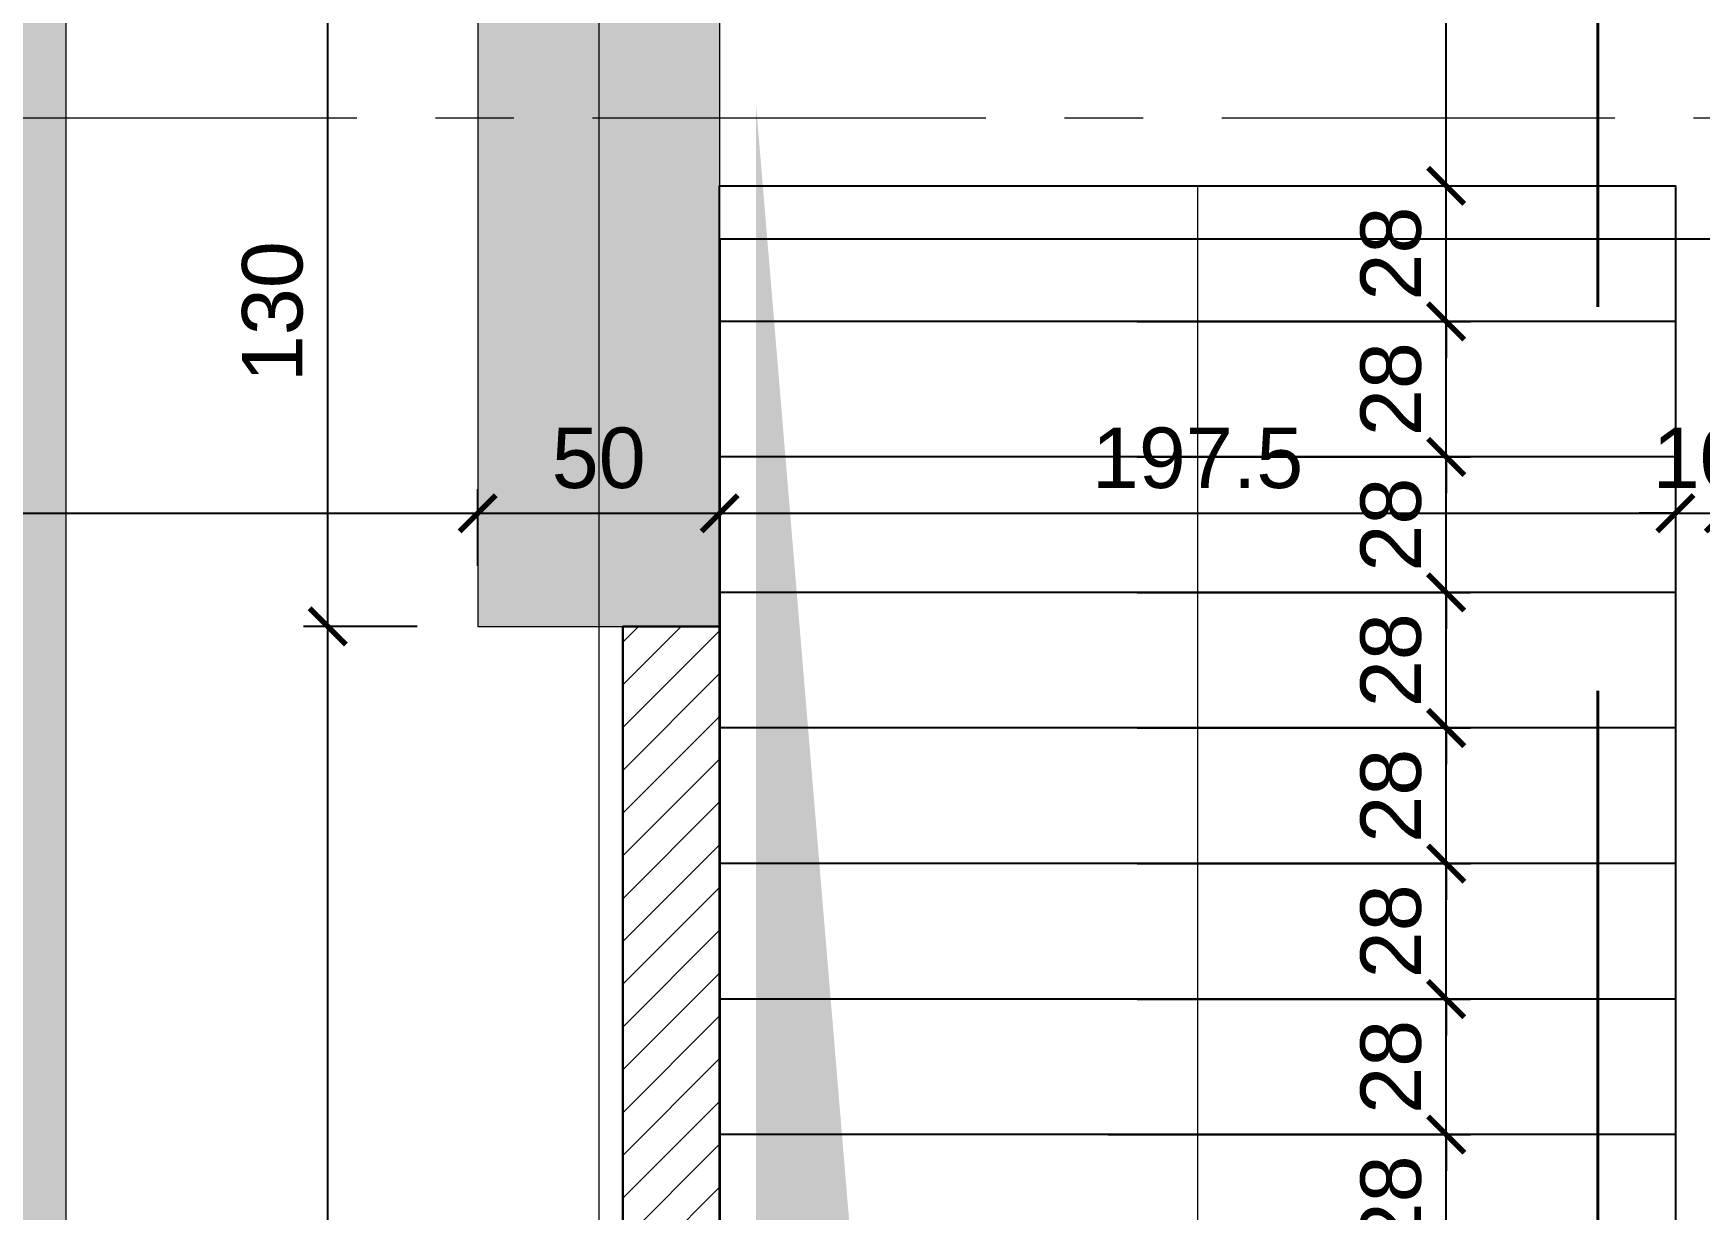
# Model space of a CAD drawing. Header units: centimetres. Extents: x 60496 to 66049, y -55119 to -48212.
# Drawn here: x 61976.1 to 62320.5, y -53047.9 to -52804.9 of the extents above; entities that cross this region are included whole.
import ezdxf

# ---------------------------------------------------------------- set-up
doc = ezdxf.new("R2010")
doc.units = ezdxf.units.CM
doc.header["$LTSCALE"] = 50
doc.header["$MEASUREMENT"] = 0
for name, pattern in [('23486-A01$0${ Chain Double-Dash }', [0]), ('AXES', [2, 1.25, -0.25, 0.25, -0.25]), ('CACHE', [0.375, 0.25, -0.125]), ('CONTINU', [0]), ('DASHED2', [9.524999999999999, 6.35, -3.175])]:
    doc.linetypes.add(name, pattern=pattern)
doc.layers.get('0').update_dxf_attribs({"color": 8})
for name, color, linetype, lineweight in [('ARCHITECTE', 252, 'Continuous', 13), ('BETON HACHURE', 253, 'Continuous', 13), ('EXISTANT COUPE', 251, 'Continuous', 40), ('MACONNERIE COUPE', 7, 'Continuous', 30), ('MACONNERIE HACHURE', 253, 'Continuous', 13)]:
    doc.layers.add(name, color=color, linetype=linetype, lineweight=lineweight)
for name, color, linetype in [('AXES', 10, 'AXES'), ('BETON COUPE', 3, 'CONTINU'), ('BETON VU', 2, 'Continuous'), ('BORD', 5, 'Continuous'), ('COTE 50ème', 1, 'Continuous'), ('OMBRE', 253, 'Continuous')]:
    doc.layers.add(name, color=color, linetype=linetype)
for name, color, linetype, lineweight, true_color in [('HORS GEL', 7, 'CACHE', 15, 0x00661a), ('HORS GEL COTE', 7, 'Continuous', 13, 0x00661a), ('New_2D Drafting - General_Pen_No__4', 252, 'Continuous', 13, 0x696969)]:
    doc.layers.add(name, color=color, linetype=linetype, lineweight=lineweight, true_color=true_color)
doc.layers.add('PREFA MUR SUP TRAME', color=7, linetype='Continuous', true_color=0xd7c7ff)
doc.styles.add('RS_TXT_50', font='arial.ttf', dxfattribs={"height": 12.5})
doc.dimstyles.new('RS_50CM_LINEAIRE', dxfattribs={"dimscale": 5, "dimtxt": 12.5, "dimasz": 1.5, "dimexe": 1, "dimexo": 2.5, "dimgap": 1, "dimtad": 1, "dimdec": 1, "dimrnd": 0.5, "dimdsep": 46, "dimtxsty": 'RS_TXT_50', "dimblk1": 'ARCHTICK', "dimblk2": 'ARCHTICK', "dimsah": 1, "dimcen": 2.5, "dimdle": 1, "dimclrt": 4, "dimadec": 0, "dimazin": 2, "dimtfac": 1, "dimtdec": 1, "dimtix": 1, "dimtmove": 2, "dimatfit": 3, "dimfxl": 1, "dimtolj": 1, "dimtzin": 0, "dimarcsym": 0})

# ---------------------------------------------------------------- blocks, each defined once
blk = doc.blocks.new('A$Ce9568e5d')
at = {"layer": 'AXES', "lineweight": 5, "ltscale": 1.3}
blk.add_line((3195.000211652863, -1959.999990395532), (-1984.999788347151, -1959.999990395532), dxfattribs=at)
at = {"layer": 'HORS GEL', "linetype": '23486-A01$0${ Chain Double-Dash }', "ltscale": 1.2}
blk.add_line((-524.999788347166, -1195.000005364374), (-524.999788347166, -4149.99533914162), dxfattribs=at)
blk = doc.blocks.new('_ArchTick')
at = {"color": 0, "linetype": 'ByBlock', "const_width": 0.15}
blk.add_lwpolyline([(-0.5, -0.5), (0.5, 0.5)], dxfattribs=at)
blk = doc.blocks.new('*D1358')
at = {"layer": 'COTE 50ème', "color": 0, "lineweight": -2, "ltscale": 0.5, "transparency": 16777216}
for p, q in [((62036.97910256928, -53227.36234454381), (62036.97910256928, -52922.36230777636)), ((62055.45453184991, -52927.36230777636), (62031.97910256928, -52927.36230777636)), ((62055.45453184997, -53222.36234454381), (62031.97910256928, -53222.36234454381))]:
    blk.add_line(p, q, dxfattribs=at)
at = {"layer": 'Defpoints', "color": 0, "ltscale": 0.5, "transparency": 16777216}
for p in [(62036.97910256928, -52927.36230777636), (62067.95453184991, -52927.36230777636), (62067.95453184997, -53222.36234454381)]:
    blk.add_point(p, dxfattribs=at)
at = {"layer": 'COTE 50ème', "color": 0, "lineweight": -2, "ltscale": 0.5, "transparency": 16777216, "xscale": 7.5, "yscale": 7.5, "zscale": 7.5}
for p, rotation in [((62036.97910256928, -52927.36230777636), 90), ((62036.97910256928, -53222.36234454381), 270)]:
    blk.add_blockref('_ArchTick', p, dxfattribs=dict(at, rotation=rotation))
at = {"layer": 'COTE 50ème', "color": 4, "ltscale": 0.5, "transparency": 16777216, "insert": (62025.59694022277, -53074.86232616008), "char_height": 12.5, "attachment_point": 5, "rotation": 90, "style": 'RS_TXT_50'}
blk.add_mtext('\\A1;295', dxfattribs=at)
blk = doc.blocks.new('*D1359')
at = {"layer": 'COTE 50ème', "color": 0, "lineweight": -2, "ltscale": 0.5, "transparency": 16777216}
for p, q in [((62036.97910256928, -52932.36230777636), (62036.97910256928, -52792.36230777636)), ((62055.45453184991, -52797.36230777636), (62031.97910256928, -52797.36230777636)), ((62055.45453184991, -52927.36230777636), (62031.97910256928, -52927.36230777636))]:
    blk.add_line(p, q, dxfattribs=at)
at = {"layer": 'Defpoints', "color": 0, "ltscale": 0.5, "transparency": 16777216}
for p in [(62036.97910256928, -52797.36230777636), (62067.95453184991, -52797.36230777636), (62067.95453184991, -52927.36230777636)]:
    blk.add_point(p, dxfattribs=at)
at = {"layer": 'COTE 50ème', "color": 0, "lineweight": -2, "ltscale": 0.5, "transparency": 16777216, "xscale": 7.5, "yscale": 7.5, "zscale": 7.5}
for p, rotation in [((62036.97910256928, -52797.36230777636), 90), ((62036.97910256928, -52927.36230777636), 270)]:
    blk.add_blockref('_ArchTick', p, dxfattribs=dict(at, rotation=rotation))
at = {"layer": 'COTE 50ème', "color": 4, "ltscale": 0.5, "transparency": 16777216, "insert": (62025.59267692127, -52862.36230777636), "char_height": 12.5, "attachment_point": 5, "rotation": 90, "style": 'RS_TXT_50'}
blk.add_mtext('\\A1;130', dxfattribs=at)
blk = doc.blocks.new('*D1049')
at = {"layer": 'COTE 50ème', "color": 0, "lineweight": -2, "ltscale": 0.5, "transparency": 16777216}
for p, q in [((62268.07072937243, -53032.36230746635), (62268.07072937243, -53024.86230746635)), ((62198.25113195776, -53032.36230746635), (62273.07072937243, -53032.36230746635)), ((62268.07072937243, -53060.36230746635), (62268.07072937243, -53032.36230746635)), ((62198.25113197888, -53060.36230746635), (62273.07072937243, -53060.36230746635)), ((62268.07072937243, -53060.36230746635), (62268.07072937243, -53067.86230746635))]:
    blk.add_line(p, q, dxfattribs=at)
at = {"layer": 'Defpoints', "color": 0, "ltscale": 0.5, "transparency": 16777216}
for p in [(62185.75113195776, -53032.36230746635), (62268.07072937243, -53032.36230746635), (62185.75113197888, -53060.36230746635)]:
    blk.add_point(p, dxfattribs=at)
at = {"layer": 'COTE 50ème', "color": 0, "lineweight": -2, "ltscale": 0.5, "transparency": 16777216, "xscale": 7.5, "yscale": 7.5, "zscale": 7.5}
for p, rotation in [((62268.07072937243, -53032.36230746635), 270), ((62268.07072937243, -53060.36230746635), 90)]:
    blk.add_blockref('_ArchTick', p, dxfattribs=dict(at, rotation=rotation))
at = {"layer": 'COTE 50ème', "color": 4, "ltscale": 0.5, "transparency": 16777216, "insert": (62256.68856702593, -53046.36230746634), "char_height": 12.5, "attachment_point": 5, "rotation": 90, "style": 'RS_TXT_50'}
blk.add_mtext('\\A1;28', dxfattribs=at)
blk = doc.blocks.new('*D1050')
at = {"layer": 'COTE 50ème', "color": 0, "lineweight": -2, "ltscale": 0.5, "transparency": 16777216}
for p, q in [((62268.07072937243, -53004.36230761084), (62268.07072937243, -52996.86230761084)), ((62204.23863275985, -53004.36230761084), (62273.07072937243, -53004.36230761084)), ((62268.07072937243, -53032.36230746635), (62268.07072937243, -53004.36230761084)), ((62198.25113195776, -53032.36230746635), (62273.07072937243, -53032.36230746635)), ((62268.07072937243, -53032.36230746635), (62268.07072937243, -53039.86230746635))]:
    blk.add_line(p, q, dxfattribs=at)
at = {"layer": 'Defpoints', "color": 0, "ltscale": 0.5, "transparency": 16777216}
for p in [(62191.73863275985, -53004.36230761084), (62268.07072937243, -53004.36230761084), (62185.75113195776, -53032.36230746635)]:
    blk.add_point(p, dxfattribs=at)
at = {"layer": 'COTE 50ème', "color": 0, "lineweight": -2, "ltscale": 0.5, "transparency": 16777216, "xscale": 7.5, "yscale": 7.5, "zscale": 7.5}
for p, rotation in [((62268.07072937243, -53004.36230761084), 270), ((62268.07072937243, -53032.36230746635), 90)]:
    blk.add_blockref('_ArchTick', p, dxfattribs=dict(at, rotation=rotation))
at = {"layer": 'COTE 50ème', "color": 4, "ltscale": 0.5, "transparency": 16777216, "insert": (62256.68856702593, -53018.36230753859), "char_height": 12.5, "attachment_point": 5, "rotation": 90, "style": 'RS_TXT_50'}
blk.add_mtext('\\A1;28', dxfattribs=at)
blk = doc.blocks.new('*D1051')
at = {"layer": 'COTE 50ème', "color": 0, "lineweight": -2, "ltscale": 0.5, "transparency": 16777216}
for p, q in [((62268.07072937243, -52976.36230746183), (62268.07072937243, -52968.86230746183)), ((62204.23863273873, -52976.36230746183), (62273.07072937243, -52976.36230746183)), ((62268.07072937243, -53004.36230761084), (62268.07072937243, -52976.36230746183)), ((62204.23863275985, -53004.36230761084), (62273.07072937243, -53004.36230761084)), ((62268.07072937243, -53004.36230761084), (62268.07072937243, -53011.86230761084))]:
    blk.add_line(p, q, dxfattribs=at)
at = {"layer": 'Defpoints', "color": 0, "ltscale": 0.5, "transparency": 16777216}
for p in [(62191.73863273873, -52976.36230746183), (62268.07072937243, -52976.36230746183), (62191.73863275985, -53004.36230761084)]:
    blk.add_point(p, dxfattribs=at)
at = {"layer": 'COTE 50ème', "color": 0, "lineweight": -2, "ltscale": 0.5, "transparency": 16777216, "xscale": 7.5, "yscale": 7.5, "zscale": 7.5}
for p, rotation in [((62268.07072937243, -52976.36230746183), 270), ((62268.07072937243, -53004.36230761084), 90)]:
    blk.add_blockref('_ArchTick', p, dxfattribs=dict(at, rotation=rotation))
at = {"layer": 'COTE 50ème', "color": 4, "ltscale": 0.5, "transparency": 16777216, "insert": (62256.68856702593, -52990.36230753633), "char_height": 12.5, "attachment_point": 5, "rotation": 90, "style": 'RS_TXT_50'}
blk.add_mtext('\\A1;28', dxfattribs=at)
blk = doc.blocks.new('*D1052')
at = {"layer": 'COTE 50ème', "color": 0, "lineweight": -2, "ltscale": 0.5, "transparency": 16777216}
for p, q in [((62268.07072937243, -52948.36230746183), (62268.07072937243, -52940.86230746183)), ((62204.23863271761, -52948.36230746183), (62273.07072937243, -52948.36230746183)), ((62268.07072937243, -52976.36230746183), (62268.07072937243, -52948.36230746183)), ((62204.23863273873, -52976.36230746183), (62273.07072937243, -52976.36230746183)), ((62268.07072937243, -52976.36230746183), (62268.07072937243, -52983.86230746183))]:
    blk.add_line(p, q, dxfattribs=at)
at = {"layer": 'Defpoints', "color": 0, "ltscale": 0.5, "transparency": 16777216}
for p in [(62191.73863271761, -52948.36230746183), (62268.07072937243, -52948.36230746183), (62191.73863273873, -52976.36230746183)]:
    blk.add_point(p, dxfattribs=at)
at = {"layer": 'COTE 50ème', "color": 0, "lineweight": -2, "ltscale": 0.5, "transparency": 16777216, "xscale": 7.5, "yscale": 7.5, "zscale": 7.5}
for p, rotation in [((62268.07072937243, -52948.36230746183), 270), ((62268.07072937243, -52976.36230746183), 90)]:
    blk.add_blockref('_ArchTick', p, dxfattribs=dict(at, rotation=rotation))
at = {"layer": 'COTE 50ème', "color": 4, "ltscale": 0.5, "transparency": 16777216, "insert": (62256.68856702593, -52962.36230746182), "char_height": 12.5, "attachment_point": 5, "rotation": 90, "style": 'RS_TXT_50'}
blk.add_mtext('\\A1;28', dxfattribs=at)
blk = doc.blocks.new('*D1053')
at = {"layer": 'COTE 50ème', "color": 0, "lineweight": -2, "ltscale": 0.5, "transparency": 16777216}
for p, q in [((62268.07072937243, -52920.36230746183), (62268.07072937243, -52912.86230746183)), ((62204.23863269648, -52920.36230746183), (62273.07072937243, -52920.36230746183)), ((62268.07072937243, -52948.36230746183), (62268.07072937243, -52920.36230746183)), ((62204.23863271761, -52948.36230746183), (62273.07072937243, -52948.36230746183)), ((62268.07072937243, -52948.36230746183), (62268.07072937243, -52955.86230746183))]:
    blk.add_line(p, q, dxfattribs=at)
at = {"layer": 'Defpoints', "color": 0, "ltscale": 0.5, "transparency": 16777216}
for p in [(62191.73863269648, -52920.36230746183), (62268.07072937243, -52920.36230746183), (62191.73863271761, -52948.36230746183)]:
    blk.add_point(p, dxfattribs=at)
at = {"layer": 'COTE 50ème', "color": 0, "lineweight": -2, "ltscale": 0.5, "transparency": 16777216, "xscale": 7.5, "yscale": 7.5, "zscale": 7.5}
for p, rotation in [((62268.07072937243, -52920.36230746183), 270), ((62268.07072937243, -52948.36230746183), 90)]:
    blk.add_blockref('_ArchTick', p, dxfattribs=dict(at, rotation=rotation))
at = {"layer": 'COTE 50ème', "color": 4, "ltscale": 0.5, "transparency": 16777216, "insert": (62256.68856702593, -52934.36230746182), "char_height": 12.5, "attachment_point": 5, "rotation": 90, "style": 'RS_TXT_50'}
blk.add_mtext('\\A1;28', dxfattribs=at)
blk = doc.blocks.new('*D1217')
at = {"layer": 'COTE 50ème', "color": 0, "lineweight": -2, "ltscale": 0.5, "transparency": 16777216}
for p, q in [((62268.07072937243, -52892.36230746183), (62268.07072937243, -52884.86230746183)), ((62204.23863267536, -52892.36230746183), (62273.07072937243, -52892.36230746183)), ((62268.07072937243, -52920.36230746183), (62268.07072937243, -52892.36230746183)), ((62204.23863269648, -52920.36230746183), (62273.07072937243, -52920.36230746183)), ((62268.07072937243, -52920.36230746183), (62268.07072937243, -52927.86230746183))]:
    blk.add_line(p, q, dxfattribs=at)
at = {"layer": 'Defpoints', "color": 0, "ltscale": 0.5, "transparency": 16777216}
for p in [(62191.73863267536, -52892.36230746183), (62268.07072937243, -52892.36230746183), (62191.73863269648, -52920.36230746183)]:
    blk.add_point(p, dxfattribs=at)
at = {"layer": 'COTE 50ème', "color": 0, "lineweight": -2, "ltscale": 0.5, "transparency": 16777216, "xscale": 7.5, "yscale": 7.5, "zscale": 7.5}
for p, rotation in [((62268.07072937243, -52892.36230746183), 270), ((62268.07072937243, -52920.36230746183), 90)]:
    blk.add_blockref('_ArchTick', p, dxfattribs=dict(at, rotation=rotation))
at = {"layer": 'COTE 50ème', "color": 4, "ltscale": 0.5, "transparency": 16777216, "insert": (62256.68856702593, -52906.36230746182), "char_height": 12.5, "attachment_point": 5, "rotation": 90, "style": 'RS_TXT_50'}
blk.add_mtext('\\A1;28', dxfattribs=at)
blk = doc.blocks.new('*D1218')
at = {"layer": 'COTE 50ème', "color": 0, "lineweight": -2, "ltscale": 0.5, "transparency": 16777216}
for p, q in [((62268.07072937243, -52864.36230746183), (62268.07072937243, -52856.86230746183)), ((62204.23863267536, -52864.36230746183), (62273.07072937243, -52864.36230746183)), ((62268.07072937243, -52892.36230746183), (62268.07072937243, -52864.36230746183)), ((62204.23863267536, -52892.36230746183), (62273.07072937243, -52892.36230746183)), ((62268.07072937243, -52892.36230746183), (62268.07072937243, -52899.86230746183))]:
    blk.add_line(p, q, dxfattribs=at)
at = {"layer": 'Defpoints', "color": 0, "ltscale": 0.5, "transparency": 16777216}
for p in [(62191.73863267536, -52864.36230746183), (62268.07072937243, -52864.36230746183), (62191.73863267536, -52892.36230746183)]:
    blk.add_point(p, dxfattribs=at)
at = {"layer": 'COTE 50ème', "color": 0, "lineweight": -2, "ltscale": 0.5, "transparency": 16777216, "xscale": 7.5, "yscale": 7.5, "zscale": 7.5}
for p, rotation in [((62268.07072937243, -52864.36230746183), 270), ((62268.07072937243, -52892.36230746183), 90)]:
    blk.add_blockref('_ArchTick', p, dxfattribs=dict(at, rotation=rotation))
at = {"layer": 'COTE 50ème', "color": 4, "ltscale": 0.5, "transparency": 16777216, "insert": (62256.68856702593, -52878.36230746182), "char_height": 12.5, "attachment_point": 5, "rotation": 90, "style": 'RS_TXT_50'}
blk.add_mtext('\\A1;28', dxfattribs=at)
blk = doc.blocks.new('*D1219')
at = {"layer": 'COTE 50ème', "color": 0, "lineweight": -2, "ltscale": 0.5, "transparency": 16777216}
for p, q in [((62268.07072937243, -52836.36230744299), (62268.07072937243, -52828.86230744299)), ((62204.23863267535, -52836.36230744299), (62273.07072937243, -52836.36230744299)), ((62268.07072937243, -52864.36230746183), (62268.07072937243, -52836.36230744299)), ((62204.23863267536, -52864.36230746183), (62273.07072937243, -52864.36230746183)), ((62268.07072937243, -52864.36230746183), (62268.07072937243, -52871.86230746183))]:
    blk.add_line(p, q, dxfattribs=at)
at = {"layer": 'Defpoints', "color": 0, "ltscale": 0.5, "transparency": 16777216}
for p in [(62191.73863267535, -52836.36230744299), (62268.07072937243, -52836.36230744299), (62191.73863267536, -52864.36230746183)]:
    blk.add_point(p, dxfattribs=at)
at = {"layer": 'COTE 50ème', "color": 0, "lineweight": -2, "ltscale": 0.5, "transparency": 16777216, "xscale": 7.5, "yscale": 7.5, "zscale": 7.5}
for p, rotation in [((62268.07072937243, -52836.36230744299), 270), ((62268.07072937243, -52864.36230746183), 90)]:
    blk.add_blockref('_ArchTick', p, dxfattribs=dict(at, rotation=rotation))
at = {"layer": 'COTE 50ème', "color": 4, "ltscale": 0.5, "transparency": 16777216, "insert": (62256.68856702593, -52850.3623074524), "char_height": 12.5, "attachment_point": 5, "rotation": 90, "style": 'RS_TXT_50'}
blk.add_mtext('\\A1;28', dxfattribs=at)
blk = doc.blocks.new('*D1220')
at = {"layer": 'COTE 50ème', "color": 0, "lineweight": -2, "ltscale": 0.5, "transparency": 16777216}
for p, q in [((62268.07072937243, -52841.36230744299), (62268.07072937243, -52407.36233921454)), ((62153.78786467334, -52412.36233921454), (62273.07072937243, -52412.36233921454)), ((62204.23863267535, -52836.36230744299), (62273.07072937243, -52836.36230744299))]:
    blk.add_line(p, q, dxfattribs=at)
at = {"layer": 'Defpoints', "color": 0, "ltscale": 0.5, "transparency": 16777216}
for p in [(62141.28786467334, -52412.36233921454), (62268.07072937243, -52412.36233921454), (62191.73863267535, -52836.36230744299)]:
    blk.add_point(p, dxfattribs=at)
at = {"layer": 'COTE 50ème', "color": 0, "lineweight": -2, "ltscale": 0.5, "transparency": 16777216, "xscale": 7.5, "yscale": 7.5, "zscale": 7.5}
for p, rotation in [((62268.07072937243, -52412.36233921454), 90), ((62268.07072937243, -52836.36230744299), 270)]:
    blk.add_blockref('_ArchTick', p, dxfattribs=dict(at, rotation=rotation))
at = {"layer": 'COTE 50ème', "color": 4, "ltscale": 0.5, "transparency": 16777216, "insert": (62256.79514956344, -52624.36232332876), "char_height": 12.5, "attachment_point": 5, "rotation": 90, "style": 'RS_TXT_50'}
blk.add_mtext('\\A1;424', dxfattribs=at)
blk = doc.blocks.new('*D1020')
at = {"layer": 'COTE 50ème', "color": 0, "lineweight": -2, "ltscale": 0.5, "transparency": 16777216}
for p, q in [((61437.95453184992, -52859.86230777639), (61437.95453184992, -52909.0173667206)), ((62067.95453184991, -52914.86230777636), (62067.95453184991, -52899.0173667206)), ((61432.95453184992, -52904.0173667206), (62072.95453184991, -52904.0173667206))]:
    blk.add_line(p, q, dxfattribs=at)
at = {"layer": 'Defpoints', "color": 0, "ltscale": 0.5, "transparency": 16777216}
for p in [(61437.95453184992, -52847.36230777639), (62067.95453184991, -52904.0173667206), (62067.95453184991, -52927.36230777636)]:
    blk.add_point(p, dxfattribs=at)
at = {"layer": 'COTE 50ème', "color": 0, "lineweight": -2, "ltscale": 0.5, "transparency": 16777216, "xscale": 7.5, "yscale": 7.5, "zscale": 7.5, "rotation": 180}
blk.add_blockref('_ArchTick', (61437.95453184992, -52904.0173667206), dxfattribs=at)
at = {"layer": 'COTE 50ème', "color": 0, "lineweight": -2, "ltscale": 0.5, "transparency": 16777216, "xscale": 7.5, "yscale": 7.5, "zscale": 7.5}
blk.add_blockref('_ArchTick', (62067.95453184991, -52904.0173667206), dxfattribs=at)
at = {"layer": 'COTE 50ème', "color": 4, "ltscale": 0.5, "transparency": 16777216, "insert": (61752.95453184991, -52892.63094107257), "char_height": 12.5, "attachment_point": 5, "style": 'RS_TXT_50'}
blk.add_mtext('\\A1;630', dxfattribs=at)
blk = doc.blocks.new('*D1021')
at = {"layer": 'COTE 50ème', "color": 0, "lineweight": -2, "ltscale": 0.5, "transparency": 16777216}
for p, q in [((62067.95453184991, -52914.86230777636), (62067.95453184991, -52899.0173667206)), ((62117.95453184991, -52914.86230777636), (62117.95453184991, -52899.0173667206)), ((62062.95453184991, -52904.0173667206), (62122.95453184991, -52904.0173667206))]:
    blk.add_line(p, q, dxfattribs=at)
at = {"layer": 'Defpoints', "color": 0, "ltscale": 0.5, "transparency": 16777216}
for p in [(62117.95453184991, -52904.0173667206), (62067.95453184991, -52927.36230777636), (62117.95453184991, -52927.36230777636)]:
    blk.add_point(p, dxfattribs=at)
at = {"layer": 'COTE 50ème', "color": 0, "lineweight": -2, "ltscale": 0.5, "transparency": 16777216, "xscale": 7.5, "yscale": 7.5, "zscale": 7.5, "rotation": 180}
blk.add_blockref('_ArchTick', (62067.95453184991, -52904.0173667206), dxfattribs=at)
at = {"layer": 'COTE 50ème', "color": 0, "lineweight": -2, "ltscale": 0.5, "transparency": 16777216, "xscale": 7.5, "yscale": 7.5, "zscale": 7.5}
blk.add_blockref('_ArchTick', (62117.95453184991, -52904.0173667206), dxfattribs=at)
at = {"layer": 'COTE 50ème', "color": 4, "ltscale": 0.5, "transparency": 16777216, "insert": (62092.95453184991, -52892.63520437408), "char_height": 12.5, "attachment_point": 5, "style": 'RS_TXT_50'}
blk.add_mtext('\\A1;50', dxfattribs=at)
blk = doc.blocks.new('*D1022')
at = {"layer": 'COTE 50ème', "color": 0, "lineweight": -2, "ltscale": 0.5, "transparency": 16777216}
for p, q in [((62117.95453184991, -52914.86230777636), (62117.95453184991, -52899.0173667206)), ((62112.95453184991, -52904.0173667206), (62320.45439503861, -52904.0173667206)), ((62315.45439503861, -52904.86230736849), (62315.45439503861, -52909.0173667206))]:
    blk.add_line(p, q, dxfattribs=at)
at = {"layer": 'Defpoints', "color": 0, "ltscale": 0.5, "transparency": 16777216}
for p in [(62315.45439503861, -52892.36230736849), (62315.45439503861, -52904.0173667206), (62117.95453184991, -52927.36230777636)]:
    blk.add_point(p, dxfattribs=at)
at = {"layer": 'COTE 50ème', "color": 0, "lineweight": -2, "ltscale": 0.5, "transparency": 16777216, "xscale": 7.5, "yscale": 7.5, "zscale": 7.5, "rotation": 180}
blk.add_blockref('_ArchTick', (62117.95453184991, -52904.0173667206), dxfattribs=at)
at = {"layer": 'COTE 50ème', "color": 0, "lineweight": -2, "ltscale": 0.5, "transparency": 16777216, "xscale": 7.5, "yscale": 7.5, "zscale": 7.5}
blk.add_blockref('_ArchTick', (62315.45439503861, -52904.0173667206), dxfattribs=at)
at = {"layer": 'COTE 50ème', "color": 4, "ltscale": 0.5, "transparency": 16777216, "insert": (62216.70446344426, -52892.63520437408), "char_height": 12.5, "attachment_point": 5, "style": 'RS_TXT_50'}
blk.add_mtext('\\A1;197.5', dxfattribs=at)
blk = doc.blocks.new('*D1023')
at = {"layer": 'COTE 50ème', "color": 0, "lineweight": -2, "ltscale": 0.5, "transparency": 16777216}
for p, q in [((62315.45439503861, -52904.0173667206), (62307.95439503861, -52904.0173667206)), ((62315.45439503861, -52904.0173667206), (62325.45439584597, -52904.0173667206)), ((62325.45439584597, -52903.86230551818), (62325.45439584597, -52909.0173667206)), ((62325.45439584597, -52904.0173667206), (62332.95439584597, -52904.0173667206)), ((62315.45439503861, -52904.86230736849), (62315.45439503861, -52909.0173667206))]:
    blk.add_line(p, q, dxfattribs=at)
at = {"layer": 'Defpoints', "color": 0, "ltscale": 0.5, "transparency": 16777216}
for p in [(62315.45439503861, -52892.36230736849), (62325.45439584597, -52891.36230551818), (62325.45439584597, -52904.0173667206)]:
    blk.add_point(p, dxfattribs=at)
at = {"layer": 'COTE 50ème', "color": 0, "lineweight": -2, "ltscale": 0.5, "transparency": 16777216, "xscale": 7.5, "yscale": 7.5, "zscale": 7.5}
blk.add_blockref('_ArchTick', (62315.45439503861, -52904.0173667206), dxfattribs=at)
at = {"layer": 'COTE 50ème', "color": 0, "lineweight": -2, "ltscale": 0.5, "transparency": 16777216, "xscale": 7.5, "yscale": 7.5, "zscale": 7.5, "rotation": 180}
blk.add_blockref('_ArchTick', (62325.45439584597, -52904.0173667206), dxfattribs=at)
at = {"layer": 'COTE 50ème', "color": 4, "ltscale": 0.5, "transparency": 16777216, "insert": (62320.45439544228, -52892.63520437408), "char_height": 12.5, "attachment_point": 5, "style": 'RS_TXT_50'}
blk.add_mtext('\\A1;10', dxfattribs=at)

msp = doc.modelspace()

# ---------------------------------------------------------------- hatches: boundary and pattern name
at = {"layer": 'BETON HACHURE', "transparency": 33554585}
h = msp.add_hatch(dxfattribs=at)
h.set_pattern_fill('ANSI37', color=256, scale=50, angle=270, style=0)
h.set_pattern_definition([(315, (-1160.485528566322, 19655.39304804563), (4.419417382415923, 4.419417382415921), []), (45, (-1160.485528566322, 19655.39304804563), (-4.41941738241592, 4.419417382415923), [])])
h.paths.add_polyline_path([(62772.95432019554, -51847.21800907419), (62797.95432019554, -51847.21800907419), (62797.95432019554, -52172.21800907419), (62772.95432019554, -52172.21800907417)], flags=0)
h.paths.add_polyline_path([(62772.95432019554, -51847.21800907419), (62797.95432019554, -51847.21800907419), (62797.95432019554, -52172.21800907419), (62772.95432019554, -52172.21800907417)], flags=0)
h.paths.add_polyline_path([(64952.95432019551, -51987.36232274516), (64952.95432019551, -52037.36231738077), (65032.95432019551, -52037.36231738077), (65032.95432019551, -51987.36232274516)], flags=0)
h.paths.add_polyline_path([(64572.95225443787, -51987.36232274525), (64572.95225443787, -52037.36231738086), (64652.95225443787, -52037.36231738086), (64652.95225443787, -51987.36232274525)], flags=0)
edge = h.paths.add_edge_path(flags=0)
edge.add_arc((64612.9522544379, -50672.36229558228), 40, 0, 360)
edge = h.paths.add_edge_path(flags=0)
edge.add_arc((64612.95225443787, -49997.36232274529), 40, 0, 360)
edge = h.paths.add_edge_path(flags=0)
edge.add_arc((64612.95225443786, -51272.3623323497), 40, 0, 360)
h.paths.add_polyline_path([(65692.87113614069, -49527.22052557723), (61269.11017409691, -49527.21800907417), (60879.82185948436, -54263.92172710598), (65445.45432019557, -54713.50983066576), (65692.87113614069, -54713.50983066575)])
edge = h.paths.add_edge_path(flags=0)
edge.add_arc((64612.95225443786, -51272.3623323497), 40, 0, 360)
h.paths.add_polyline_path([(63397.95432019554, -49552.21800907419), (63397.95432019554, -49972.36232274529), (63422.95432019554, -49972.36232274529), (63422.95432019554, -49552.21800907419), (64992.96098447277, -49552.21800907419), (64992.94765591834, -51312.3623323497), (65032.95432019557, -51312.3623323497), (65032.95432019557, -49552.21800907419), (65667.87113613918, -49552.2205255772), (65667.87113613918, -53452.21801443858), (65032.95432019554, -53452.21801443858), (65032.95432019551, -52057.36232274522), (64992.95432019551, -52057.36232274522), (64992.95432019557, -53477.21801443858), (65667.87113614069, -53477.21801443858), (65667.87113614069, -54685.93448648408), (65459.17891711568, -54688.50983066576), (64660.4545318484, -54610.07239253733), (64660.4545318484, -54122.36232274522), (64635.4545318484, -54122.36232274522), (64635.4545318484, -54607.61730791818), (63330.45451773574, -54479.46188941262), (63330.45451773574, -54122.36232274525), (63305.45451773574, -54122.36232274525), (63305.45451773574, -54477.00680479346), (62117.9545318484, -54360.39028676845), (62117.9545318484, -54122.36232274525), (62067.95432019555, -54122.36232274525), (62067.95432019555, -54355.4800967451), (60906.75330816861, -54241.44622697061), (61082.14403878348, -52107.36232274523), (61287.9545318484, -52107.36232274523), (61287.9545318484, -52057.36232274523), (61086.25332281998, -52057.36232274523), (61088.10249665588, -52037.36231738086), (61287.95432019554, -52037.36231738087), (61287.95432019554, -51987.36231738089), (61092.00629798793, -51987.36231738087), (61148.71429871654, -51297.36231738086), (61287.95432019554, -51297.36231738086), (61287.95432019554, -51247.36231738086), (61152.82356036329, -51247.36231738086), (61198.02558271807, -50697.36228061344), (61287.95432019554, -50697.36228061344), (61287.95432019554, -50647.36228061344), (61202.13485720289, -50647.36228061344), (61292.13984583213, -49552.21800907419), (62070.45432019554, -49552.21800907419), (62070.45432019554, -49972.36231738084), (62095.45432019554, -49972.36231738084), (62095.45432019554, -49552.21800907417)], flags=16)
h.paths.add_polyline_path([(64572.95225443786, -51232.3623323497), (64572.95225443786, -51312.3623323497), (64652.95225443786, -51312.3623323497), (64652.95225443786, -51232.36233234969)], flags=0)
at = {"layer": 'MACONNERIE HACHURE'}
h = msp.add_hatch(dxfattribs=at)
h.set_pattern_fill('ANSI31', color=256, scale=50, style=0)
h.set_pattern_definition([(45, (0, 9369.204385195364), (-4.419417382415922, 4.419417382415922), [])])
h.paths.add_polyline_path([(61287.9545318484, -54067.36231421247), (61312.9545318484, -54067.36231421247), (61312.9545318484, -54083.37844984044), (61287.95452395104, -54083.6284377027)])
h.paths.add_polyline_path([(62267.95432019554, -50672.36229021788), (62617.95432019554, -50672.36229021788), (62617.95432019554, -50647.36229021788), (62267.95432019554, -50647.36229021788)])
h.paths.add_polyline_path([(62167.95432019554, -50672.36229021788), (62157.95432019554, -50672.36229021788), (62157.95432019554, -50647.36229021788), (62167.95432019554, -50647.36229021788)])
h.paths.add_polyline_path([(63492.95453184839, -53447.36233917936), (63852.9545318484, -53447.36233917941), (63852.9545318484, -53422.36233917941), (63492.95453184839, -53422.36233917936)])
h.paths.add_polyline_path([(63402.9545318484, -53447.36233917941), (63392.9545318484, -53447.36233917941), (63392.9545318484, -53422.36233917941), (63402.9545318484, -53422.36233917941)])
h.paths.add_polyline_path([(62252.95410854268, -52037.36231738084), (62522.95410854268, -52037.36231738084), (62522.95410854268, -52012.36231738084), (62252.95410854268, -52012.36231738084)])
h.paths.add_polyline_path([(63487.95432019554, -52082.36232274523), (63757.95432019554, -52082.36232274523), (63757.95432019554, -52057.36232274523), (63487.95432019554, -52057.36232274523)])
h.paths.add_polyline_path([(61175.41192093409, -53887.21800907417), (60935.86572925249, -53887.21800907417), (60937.92036660301, -53862.21800907417), (61175.41192093409, -53862.21800907417)])
h.paths.add_polyline_path([(61287.9545318484, -54017.36231421247), (61287.9545318484, -53887.21800907417), (61265.41192093409, -53887.21800907417), (61265.41192093409, -53862.21800907417), (61312.9545318484, -53862.21800907417), (61312.9545318484, -54017.36231421247)])
h.paths.add_polyline_path([(61287.9545318484, -54173.62844984044), (61312.9545318484, -54173.62844984044), (61312.9545318484, -54281.33656203197), (61287.9545318484, -54278.88147741283)])
h.paths.add_polyline_path([(60919.83955791846, -54067.36231421247), (60921.89419526897, -54042.36231421247), (61287.9545318484, -54042.36231421247), (61287.9545318484, -54067.36231421247)])
h.paths.add_polyline_path([(65012.95432019551, -52057.36231738084), (65032.95432019551, -52057.36231738084), (65032.95432019551, -52037.36231738086), (65012.95432019551, -52037.36231738086)])
h.paths.add_polyline_path([(63467.95430792299, -52057.36232274523), (63487.95430792299, -52057.36232274523), (63487.95430792299, -52037.36232274525), (63467.95430792299, -52037.36232274525)])
h.paths.add_polyline_path([(62652.95454412095, -52057.36231738084), (62672.95454412095, -52057.36231738084), (62672.95454412095, -52037.36231738086), (62652.95454412095, -52037.36231738086)])
h.paths.add_polyline_path([(62122.95432019554, -52087.36231738084), (62142.95432019554, -52087.36231738084), (62142.95432019554, -52037.36231738084), (62122.95432019554, -52037.36231738084)])
h.paths.add_polyline_path([(63085.45465608366, -51987.36231738086), (63085.45465608366, -52097.36230777639), (63105.45465608366, -52097.36230777639), (63105.45465608366, -52007.36231738086), (63337.95432019554, -52007.36231738086), (63337.95432019554, -51987.36232274525)])
h.paths.add_polyline_path([(63085.45465608366, -52297.36230777639), (63105.45465608366, -52297.36230777639), (63105.45465608366, -52217.36230777639), (63462.9545318484, -52217.36230777639), (63462.9545318484, -52197.36230777639), (63105.45465608366, -52197.36230777639), (63105.45465608366, -52187.36230777639), (63085.45465608366, -52187.36230777639)])
h.paths.add_polyline_path([(63085.45465608366, -52497.36230777639), (63105.45465608366, -52497.36230777639), (63105.45465608366, -52417.36230777639), (63462.9545318484, -52417.36230777639), (63462.9545318484, -52397.36230777639), (63105.45465608366, -52397.36230777639), (63105.45465608366, -52387.36230777639), (63085.45465608366, -52387.36230777639)])
h.paths.add_polyline_path([(62925.45465608366, -52797.36230777639), (62925.45465608366, -52787.36230777639), (62905.45465608366, -52787.36230777639), (62905.45465608366, -52797.36230777639), (62672.95454412095, -52797.36230777639), (62672.95454412095, -52817.36230777639), (63357.9545318484, -52817.36230777639), (63357.9545318484, -52797.36230777639), (63105.45465608366, -52797.36230777639), (63105.45465608366, -52787.36230777639), (63085.45465608366, -52787.36230777639), (63085.45465608366, -52797.36230777639)])
h.paths.add_polyline_path([(62925.45465608366, -52697.36230777639), (62925.45465608366, -52587.36230777639), (62905.45465608366, -52587.36230777639), (62905.45465608366, -52597.36230777639), (62542.95453184839, -52597.36230777639), (62542.95453184839, -52617.36230777639), (62905.45465608366, -52617.36230777639), (62905.45465608366, -52697.36230777639)])
h.paths.add_polyline_path([(62925.45465608366, -52497.36230777639), (62925.45465608366, -52387.36230777639), (62905.45465608366, -52387.36230777639), (62905.45465608366, -52397.36230777639), (62542.95453014279, -52397.36230777639), (62542.95453184839, -52417.36230777639), (62905.45465608366, -52417.36230777639), (62905.45465608366, -52497.36230777639)])
h.paths.add_polyline_path([(62925.45465608366, -52187.36230777639), (62905.45465608366, -52187.36230777639), (62905.45465608366, -52197.36230777639), (62542.95453124319, -52197.36230578192), (62542.95453124319, -52217.36230777639), (62905.45465608366, -52217.36230777639), (62905.45465608366, -52297.36230777639), (62925.45465608366, -52297.36230777639)])
h.paths.add_polyline_path([(62925.45465608366, -51977.36231738086), (62905.45465608366, -51977.36231738086), (62905.45465608366, -51987.36231738086), (62672.95454412095, -51987.36231738086), (62672.95454412095, -52007.36231738086), (62905.45465608366, -52007.36231738086), (62905.45465608366, -52097.36230777639), (62925.45465608366, -52097.36230777639)])
h.paths.add_polyline_path([(62905.45465608366, -51887.36231738086), (62925.45465608366, -51887.36231738086), (62925.45465608366, -51777.36231738086), (62905.45465608366, -51777.36231738086), (62905.45465608366, -51787.36231738086), (62547.95432019554, -51787.36231738086), (62547.95432019554, -51807.36231738086), (62905.45465608366, -51807.36231738086)])
h.paths.add_polyline_path([(63852.95453184837, -52777.36230777639), (63877.95445505642, -52777.36230777639), (63877.95445505642, -52797.36230777639), (63852.95453184837, -52797.36230777639)])
h.paths.add_polyline_path([(62617.95453184838, -51317.3623323497), (62642.95445505642, -51317.3623323497), (62642.95424340358, -51297.3623323497), (62617.95432019554, -51297.3623323497)])
h.paths.add_polyline_path([(63852.95453184837, -52677.36230777639), (63852.95453184837, -52637.36231022829), (63757.95453184839, -52637.36231022829), (63757.95453184839, -52562.36232274523), (63782.95445505642, -52562.36232274523), (63782.95445505642, -52627.36228480451), (63852.95453184837, -52627.36228480451), (63852.95453184837, -52541.36224446162), (63782.95445505642, -52541.36224446162), (63782.95445505642, -52516.36224446162), (63877.95445505642, -52516.36224446162), (63877.95445505642, -52677.36230777639)])
h.paths.add_polyline_path([(62617.95453184838, -51417.3623323497), (62617.95453184838, -51457.36232989781), (62522.95453184839, -51457.36232989781), (62522.95453184839, -51532.36231738086), (62547.95445505642, -51532.36231738086), (62547.95424340358, -51467.36231492901), (62617.95432019553, -51467.36231492901), (62617.95453184838, -51553.36239566447), (62547.95445505642, -51553.36239566447), (62547.95445505642, -51578.36239566447), (62905.45465608366, -51578.36239566447), (62905.45465608366, -51687.36231738086), (62925.45465608366, -51687.36231738086), (62925.45465608366, -51558.36239566447), (62642.95445505642, -51558.36239566447), (62642.95445505642, -51417.3623323497)])
h.paths.add_polyline_path([(64672.95328731669, -51934.86232486527), (64652.95328731669, -51934.86232486527), (64652.95225443787, -52037.35913699411), (64952.95432019551, -52037.35913699411), (64952.95432019551, -52017.36231738084), (64672.95328731669, -52017.36231738084)])
h.paths.add_polyline_path([(64672.95328731669, -51334.86232486527), (64652.95328731669, -51334.86232486527), (64652.95225443786, -51232.36233234969), (64992.94826168797, -51232.36551273643), (64992.94826168797, -51252.3623323497), (64672.95328731669, -51252.3623323497)])
h.paths.add_polyline_path([(62522.95455685785, -53323.39375878921), (62542.95453921412, -53323.39375878921), (62542.95453921412, -52847.36230777639), (62522.95455685785, -52847.36230777639)])
h.paths.add_polyline_path([(62097.95443427897, -53222.36234454381), (62117.95430322904, -53222.36234454381), (62117.95430322904, -52927.36230777636), (62097.95443427897, -52927.36230777636)])
h.paths.add_polyline_path([(62201.28786518174, -51192.36231738086), (62157.9545318484, -51192.36231738086), (62157.9545318484, -51152.36231738086), (62201.28786518174, -51152.36231738086)])
h.paths.add_polyline_path([(62367.9545318484, -51192.36231738086), (62327.9545318484, -51192.36231738086), (62327.9545318484, -51152.36231738086), (62367.9545318484, -51152.36231738086)])
h.paths.add_polyline_path([(62574.62119851509, -51192.36231738086), (62617.9545318484, -51192.36231738086), (62617.9545318484, -51152.36231738086), (62574.62119851509, -51152.36231738086)])
h.paths.add_polyline_path([(62407.9545318484, -51192.36231738086), (62447.9545318484, -51192.36231738086), (62447.9545318484, -51152.36231738086), (62407.9545318484, -51152.36231738086)])
h.paths.add_polyline_path([(63809.62119851507, -52902.36232274523), (63852.9545318484, -52902.36232274523), (63852.9545318484, -52942.36232274523), (63809.62119851507, -52942.36232274523)])
h.paths.add_polyline_path([(63642.9545318484, -52902.36232274523), (63682.9545318484, -52902.36232274523), (63682.9545318484, -52942.36232274523), (63642.9545318484, -52942.36232274523)])
h.paths.add_polyline_path([(63436.28786518173, -52902.36232274523), (63392.9545318484, -52902.36232274523), (63392.9545318484, -52942.36232274523), (63436.28786518173, -52942.36232274523)])
h.paths.add_polyline_path([(63602.9545318484, -52902.36232274523), (63562.9545318484, -52902.36232274523), (63562.9545318484, -52942.36232274523), (63602.9545318484, -52942.36232274523)])
h.paths.add_polyline_path([(62356.28786288368, -52412.36232274526), (62332.95452955036, -52412.36232274526), (62332.95452955036, -52392.36232274525), (62356.28786288368, -52392.36232274525)])
h.paths.add_polyline_path([(62522.95452955036, -52412.36232274526), (62482.95452955036, -52412.36232274526), (62482.95452955036, -52392.36232274525), (62522.95452955036, -52392.36232274525)])
h.paths.add_polyline_path([(62141.28786467183, -52412.36233921454), (62117.9545313385, -52412.36233921454), (62117.9545313385, -52392.36233921452), (62141.28786467183, -52392.36233921452)])
h.paths.add_polyline_path([(62307.9545313385, -52412.36233921454), (62267.9545313385, -52412.36233921454), (62267.9545313385, -52392.36233921452), (62307.9545313385, -52392.36233921452)])
h.paths.add_polyline_path([(62097.95453184839, -52518.36230332589), (62117.95453184841, -52518.36230332589), (62117.95453184841, -52412.36232274526), (62097.95453184839, -52412.36232274526)])
h.paths.add_polyline_path([(62097.95453184839, -52797.36230777636), (62117.95453184841, -52797.36230777636), (62117.95453184841, -52737.36230777636), (62097.95453184839, -52737.36230777636)])
h.paths.add_polyline_path([(62522.95453921411, -52797.36230777639), (62542.95453184839, -52797.36230777639), (62542.95453184839, -52412.36232274526), (62522.95453921411, -52412.36232274526)])
h.paths.add_polyline_path([(63392.9545318484, -52797.36230777639), (63392.9545318484, -52637.36231022829), (63487.95453184839, -52637.36231022829), (63487.95453184839, -52562.36232274523), (63462.95460864036, -52562.36232274523), (63462.95460864036, -52627.36231022828), (63392.9545318484, -52627.36231022828), (63392.9545318484, -52541.36224446162), (63462.95460864036, -52541.36224446162), (63462.95460864036, -52516.36224446162), (63367.95460864036, -52516.36224446162), (63367.95460864036, -52597.36230777639), (63105.45465608366, -52597.36230777639), (63105.45465608366, -52587.36230777639), (63085.45465608366, -52587.36230777639), (63085.45465608366, -52697.36230777639), (63105.45465608366, -52697.36230777639), (63105.45465608366, -52617.36230777639), (63367.95460864036, -52617.36230777639), (63367.95460864036, -52797.36230777639)])
h.paths.add_polyline_path([(62157.95453184841, -51297.3623323497), (62157.95453184841, -51457.36232989781), (62252.95453184839, -51457.36232989781), (62252.95453184839, -51532.36231738086), (62227.95460864036, -51532.36231738086), (62227.95460864036, -51467.36234865268), (62157.95453184841, -51467.36234865268), (62157.95453184841, -51553.36239566447), (62227.95460864036, -51553.36239566447), (62227.95460864036, -51578.36239566447), (62132.95460864036, -51578.36239566447), (62132.95460864036, -51297.3623323497)])
at = {"layer": 'New_2D Drafting - General_Pen_No__4', "linetype": 'Continuous', "lineweight": 0, "true_color": 0xc7c8ca, "transparency": 33554546}
h = msp.add_hatch(color=9, dxfattribs=at)
edge = h.paths.add_edge_path()
edge.add_line((64367.95453184842, -51124.86232486529), (64367.9545318484, -50634.86230916377))
edge.add_arc((63907.9545318484, -50634.86230916379), 460, 1.812528970472983e-12, 90)
edge.add_line((63907.9545318484, -50174.86230916379), (62122.9545318484, -50174.86230916379))
edge.add_arc((62122.9545318484, -50634.86230916379), 460, 90, 180)
edge.add_line((61662.9545318484, -50634.86230916379), (61662.9545318484, -53323.5427149848))
edge.add_arc((62122.95453184839, -53323.5427149848), 459.9999999999927, 180, 266.9195392647234)
edge.add_line((62098.23492103581, -53782.8780400375), (64199.35640634838, -53895.95208976563))
edge.add_line((64199.35640634838, -53895.95208976563), (64906.09520128202, -53933.9859770024))
edge.add_arc((64899.76078504779, -54067.75852246494), 133.9224355683385, 4.0359442026216925, 87.28894730898242, ccw=False)
edge.add_line((65033.35110537827, -54058.33275657803), (65587.47435095662, -54035.81042810474))
edge.add_arc((64922.40567935543, -54349.92616601442), 735.5168487178961, 25.28163388761817, 89.9874877378931)
edge.add_line((64922.56630164909, -53614.40933483488), (64699.1461323168, -53602.38574480721))
edge.add_arc((64717.95453184842, -53252.89147574538), 350.0000000000014, 180.0000000000012, 266.91953926467477, ccw=False)
edge.add_line((64367.95453184842, -53252.89147574539), (64367.95453184842, -52144.8623248653))
edge.add_arc((64717.95453184842, -52144.8623248653), 350, 90, 180, ccw=False)
edge.add_line((64717.95453184842, -51794.8623248653), (64722.95431625476, -51794.8623248653))
edge.add_arc((64722.95431625476, -52144.86232486529), 349.9999999999927, 6.150640177011724, 89.9999999999988, ccw=False)
edge.add_line((65070.93958870316, -52107.36232274522), (65667.8711431623, -52107.36232807994))
edge.add_line((65667.8711431623, -52107.36232807994), (65667.87112911606, -49527.22038916923))
edge.add_line((65667.87112911606, -49527.22038916923), (65072.95430390976, -49527.22039164184))
edge.add_line((65072.95430390976, -49527.22039164184), (65072.95431625476, -51124.86232216083))
edge.add_arc((64722.95431625476, -51124.86232486527), 350, -90, 4.4272348986851284e-07, ccw=False)
edge.add_line((64722.95431625476, -51474.86232486527), (64717.9545318484, -51474.86232486527))
edge.add_arc((64717.95453184841, -51124.86232486528), 349.9999999999927, 180.0000000000012, 269.9999999999988, ccw=False)
edge = h.paths.add_edge_path(flags=16)
edge.add_arc((63697.9545318484, -53197.99910920278), 350, -93.08046073527032, 0, ccw=False)
edge.add_line((63679.14613231712, -53547.49337826463), (62314.14613231712, -53474.0344759796))
edge.add_arc((62332.95453184839, -53124.54020691776), 349.9999999999976, 180.0000000000012, 266.9195392647308, ccw=False)
edge.add_line((61982.9545318484, -53124.54020691777), (61982.9545318484, -50844.86230916379))
edge.add_arc((62332.9545318484, -50844.86230916379), 350, 90, 180, ccw=False)
edge.add_line((62332.9545318484, -50494.86230916379), (63697.9545318484, -50494.86230916379))
edge.add_arc((63697.9545318484, -50844.86230916379), 350, 0, 90, ccw=False)
edge.add_line((64047.9545318484, -50844.86230916379), (64047.9545318484, -53197.99910920278))
at = {"layer": 'PREFA MUR SUP TRAME'}
h = msp.add_hatch(color=256, dxfattribs=at)
h.paths.add_polyline_path([(63827.9545318484, -51987.36232274525), (63827.9545318484, -52037.36231738086), (63907.9545318484, -52037.36231738086), (63907.9545318484, -51987.36232274525)])
h.paths.add_polyline_path([(62117.95453184842, -52412.36232274526), (62097.9545318484, -52412.36232274526), (62097.95432019555, -52087.36231738084), (62542.95432019555, -52087.36231738084), (62542.95453006026, -52412.36232274526), (62522.9545318484, -52412.36232274526), (62522.95432019555, -52107.36231738084), (62332.95432019555, -52107.36231738084), (62332.9545318484, -52412.36232274526), (62307.9545318484, -52412.36232274526), (62307.95432019555, -52107.36231738084), (62117.95432019557, -52107.36231738084)])
h.paths.add_polyline_path([(62117.9545318484, -52797.36230777636), (62067.9545318484, -52797.36230777636), (62067.9545318484, -52927.36230777636), (62117.9545318484, -52927.36230777636)])
h.paths.add_polyline_path([(61437.9545318484, -52847.36230777639), (61437.9545318484, -52797.36230777639), (61287.9545318484, -52797.36230777639), (61287.9545318484, -52847.36230777639)])
h.paths.add_polyline_path([(61437.9545318484, -53373.36230408297), (61437.9545318484, -53323.36230408297), (61287.9545318484, -53323.36230408297), (61287.9545318484, -53373.36230408297)])
h.paths.add_polyline_path([(62117.95453184846, -53222.36234454381), (62067.95453184846, -53222.36234454381), (62067.95453184846, -53372.36234454381), (62117.95453184846, -53372.36234454381)])
h.paths.add_polyline_path([(62117.9545318484, -53972.36232274525), (62067.9545318484, -53972.36232274525), (62067.9545318484, -54122.36232274525), (62117.9545318484, -54122.36232274525)])
h.paths.add_polyline_path([(61437.9545318484, -54067.36231421247), (61437.9545318484, -54017.36231421247), (61287.9545318484, -54017.36231421247), (61287.9545318484, -54067.36231421247)])
h.paths.add_polyline_path([(61437.9545318484, -52107.36232274523), (61437.9545318484, -52057.36232274523), (61287.9545318484, -52057.36232274523), (61287.9545318484, -52107.36232274523)])
edge = h.paths.add_edge_path()
edge.add_arc((63867.95453184839, -51272.3623323497), 40, 0, 360)
edge = h.paths.add_edge_path()
edge.add_arc((63867.95453184843, -50672.36229558228), 40, 0, 360)
edge = h.paths.add_edge_path()
edge.add_arc((63987.9545318484, -49997.36232274529), 40, 0, 360)
h.paths.add_polyline_path([(62522.95455685785, -53323.39375878921), (62572.95475503828, -53323.39375878921), (62572.95475503828, -53397.39379925006), (62522.95455685785, -53397.39379925006)])

# ---------------------------------------------------------------- linework, layer by layer
at = {"layer": 'ARCHITECTE'}
msp.add_lwpolyline([(62216.70435773273, -52836.36230744298), (62216.70435796511, -53144.36230580384, 1.004830899336719), (62424.20436156009, -53143.36230365168), (62424.20436148794, -52807.36230558032), (62522.95453921563, -52827.38788064959), (62325.4543955163, -52827.38788166734), (62424.20436148794, -52807.36230558032)], format="xyb", dxfattribs=at)
at = {"layer": 'BETON COUPE', "lineweight": 5}
msp.add_lwpolyline([(62117.9545318484, -52797.36230777636), (62067.9545318484, -52797.36230777636), (62067.9545318484, -52927.36230777636), (62117.9545318484, -52927.36230777636)], close=True, dxfattribs=at)
at = {"layer": 'BETON VU'}
msp.add_lwpolyline([(62325.45439541159, -52807.36230558032), (62522.95432756125, -52807.36230558032), (62522.95432876115, -53323.36230408297), (62117.95432019554, -53323.36230408297), (62117.95432012319, -52836.36230744299), (62315.45439533924, -52836.36230744296), (62315.45439362345, -53154.36230930564), (62325.45439719973, -53154.36230930564)], close=True, dxfattribs=at)
for points in [[(62315.45439526689, -52864.36230736849), (62117.95432019554, -52864.3623075175)], [(62315.45439526689, -52892.36230736849), (62117.95432019554, -52892.3623075175)], [(62315.45439526689, -52920.36230736849), (62117.95432019554, -52920.3623075175)], [(62315.45439526689, -52948.36230736849), (62117.95432019554, -52948.3623075175)], [(62315.45439526689, -52976.36230736849), (62117.95432019554, -52976.3623075175)], [(62315.45439526689, -53004.3623075175), (62117.95432019554, -53004.36230766651)], [(62315.45439526689, -53032.36230736849), (62117.95432019554, -53032.3623075175)]]:
    msp.add_lwpolyline(points, dxfattribs=at)
at = {"layer": 'BORD'}
msp.add_lwpolyline([(62117.95453184846, -53323.36230408297), (62522.95455685785, -53323.36230408297), (62522.95455685785, -52847.36230777639), (62117.9545318484, -52847.36230777639)], close=True, dxfattribs=at)
at = {"layer": 'EXISTANT COUPE', "lineweight": 5}
msp.add_lwpolyline([(64047.9545318484, -53197.99910920278, -0.4300498484104895), (63679.14613231712, -53547.49337826463), (62314.14613231712, -53474.0344759796, -0.3985526464150981), (61982.9545318484, -53124.54020691777), (61982.9545318484, -50844.86230916379, -0.4142135623730951), (62332.9545318484, -50494.86230916379), (63697.9545318484, -50494.86230916379, -0.4142135623730951), (64047.9545318484, -50844.86230916379), (64047.9545318484, -53197.99910920278, -0.4300498484104895)], format="xyb", close=True, dxfattribs=at)
at = {"layer": 'HORS GEL COTE', "linetype": 'DASHED2', "lineweight": 40, "ltscale": 0.5}
msp.add_line((62299.43394609189, -49130.71254813056), (62299.43394609189, -54862.41204360509), dxfattribs=at)
at = {"layer": 'MACONNERIE COUPE'}
msp.add_lwpolyline([(62097.95443427897, -53222.36234454381), (62117.95430322904, -53222.36234454381), (62117.95430322904, -52927.36230777636), (62097.95443427897, -52927.36230777636)], close=True, dxfattribs=at)
at = {"layer": 'OMBRE'}
msp.add_solid([(62125.45432019621, -53290.86230251101), (62161.76480567029, -53254.55181703689), (62125.45432019622, -52819.36231079572)], dxfattribs=at)

# ---------------------------------------------------------------- block references
at = {"layer": 'MACONNERIE COUPE', "lineweight": 5, "ltscale": 0.5}
msp.add_blockref('A$Ce9568e5d', (62617.95432019554, -50862.36231738086), dxfattribs=at)

# ---------------------------------------------------------------- dimensions: what is measured, and where the dimension line sits
at = {"layer": 'COTE 50ème', "ltscale": 0.5}
for base, p1, p2, picture, middle in [((62268.07072937243, -52412.36233921454), (62191.73863267535, -52836.36230744299), (62141.28786467334, -52412.36233921454), '*D1220', (62256.79514956344, -52624.36232332876)), ((62036.97910256928, -52797.36230777636), (62067.95453184991, -52927.36230777636), (62067.95453184991, -52797.36230777636), '*D1359', (62025.59267692127, -52862.36230777636)), ((62268.07072937243, -52836.36230744299), (62191.73863267536, -52864.36230746183), (62191.73863267535, -52836.36230744299), '*D1219', (62256.68856702593, -52850.3623074524)), ((62268.07072937243, -52864.36230746183), (62191.73863267536, -52892.36230746183), (62191.73863267536, -52864.36230746183), '*D1218', (62256.68856702593, -52878.36230746182)), ((62268.07072937243, -52892.36230746183), (62191.73863269648, -52920.36230746183), (62191.73863267536, -52892.36230746183), '*D1217', (62256.68856702593, -52906.36230746182)), ((62268.07072937243, -52920.36230746183), (62191.73863271761, -52948.36230746183), (62191.73863269648, -52920.36230746183), '*D1053', (62256.68856702593, -52934.36230746182)), ((62036.97910256928, -52927.36230777636), (62067.95453184997, -53222.36234454381), (62067.95453184991, -52927.36230777636), '*D1358', (62025.59694022277, -53074.86232616008)), ((62268.07072937243, -52948.36230746183), (62191.73863273873, -52976.36230746183), (62191.73863271761, -52948.36230746183), '*D1052', (62256.68856702593, -52962.36230746182)), ((62268.07072937243, -52976.36230746183), (62191.73863275985, -53004.36230761084), (62191.73863273873, -52976.36230746183), '*D1051', (62256.68856702593, -52990.36230753633)), ((62268.07072937243, -53004.36230761084), (62185.75113195776, -53032.36230746635), (62191.73863275985, -53004.36230761084), '*D1050', (62256.68856702593, -53018.36230753859)), ((62268.07072937243, -53032.36230746635), (62185.75113197888, -53060.36230746635), (62185.75113195776, -53032.36230746635), '*D1049', (62256.68856702593, -53046.36230746634))]:
    dim = msp.add_linear_dim(base=base, p1=p1, p2=p2, angle=90, dimstyle='RS_50CM_LINEAIRE', dxfattribs=at)
    dim.commit()
    dim.dimension.update_dxf_attribs({"geometry": picture, "text_midpoint": middle})
for base, p1, p2, picture, middle in [((62067.95453184991, -52904.0173667206), (61437.95453184992, -52847.36230777639), (62067.95453184991, -52927.36230777636), '*D1020', (61752.95453184991, -52892.63094107257)), ((62117.95453184991, -52904.0173667206), (62067.95453184991, -52927.36230777636), (62117.95453184991, -52927.36230777636), '*D1021', (62092.95453184991, -52892.63520437408)), ((62315.45439503861, -52904.0173667206), (62117.95453184991, -52927.36230777636), (62315.45439503861, -52892.36230736849), '*D1022', (62216.70446344426, -52892.63520437408)), ((62325.45439584597, -52904.0173667206), (62315.45439503861, -52892.36230736849), (62325.45439584597, -52891.36230551818), '*D1023', (62320.45439544228, -52892.63520437408))]:
    dim = msp.add_linear_dim(base=base, p1=p1, p2=p2, dimstyle='RS_50CM_LINEAIRE', dxfattribs=at)
    dim.commit()
    dim.dimension.update_dxf_attribs({"geometry": picture, "text_midpoint": middle})

doc.saveas('drawing.dxf')
